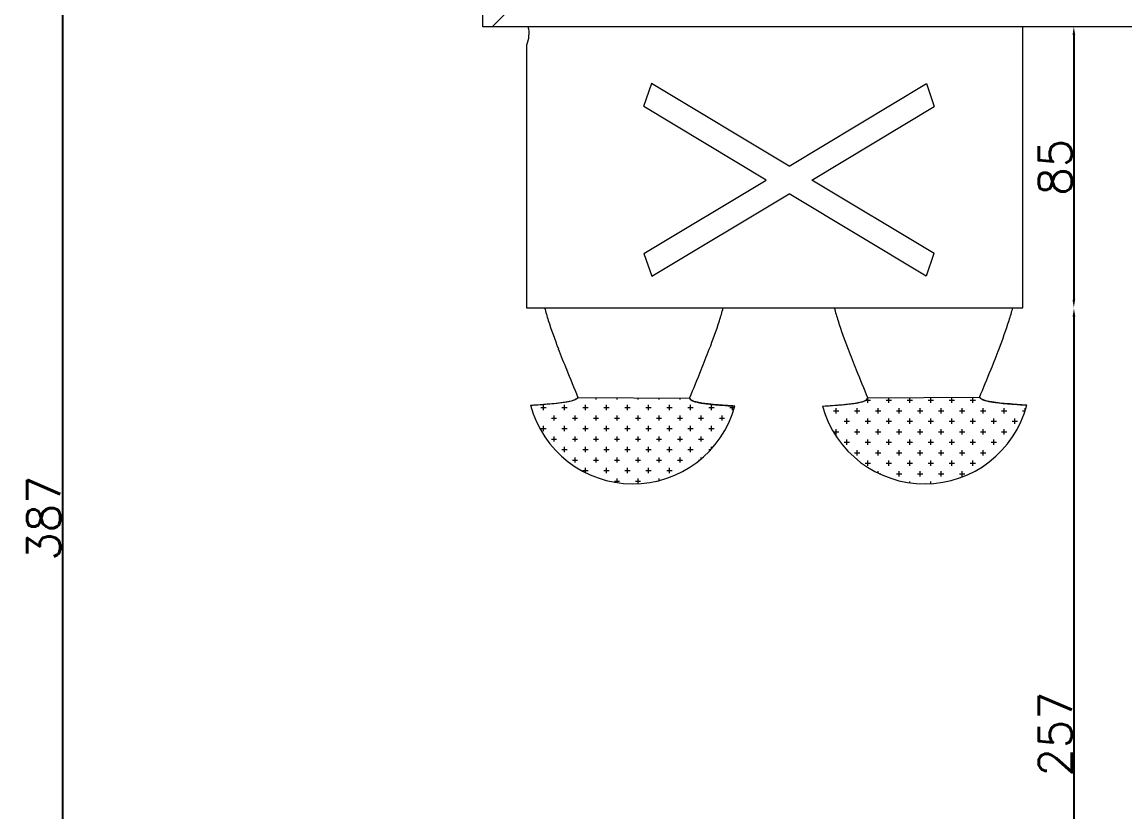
# Model space of a CAD drawing. Extents: x 3270 to 6851, y -140 to 2884.
# Drawn here: x 4984 to 5317.5, y 477.7 to 716.7 of the extents above; entities that cross this region are included whole.
import ezdxf

# ---------------------------------------------------------------- set-up
doc = ezdxf.new("R2010")
doc.units = 0
doc.header["$LTSCALE"] = 20
doc.linetypes.add('ACAD_ISO03W100', pattern=[30, 12, -18])
doc.layers.get('0').update_dxf_attribs({"linetype": 'CONTINUOUS', "lineweight": 15})
doc.layers.get('DEFPOINTS').update_dxf_attribs({"linetype": 'CONTINUOUS'})
doc.layers.add('Ö-MOBİLYA', color=31, linetype='CONTINUOUS', lineweight=18)
doc.layers.add('ölçü', color=102, linetype='CONTINUOUS', lineweight=15)
doc.styles.get("Standard").update_dxf_attribs({"font": 'txttw.shx'})
doc.dimstyles.new('YAZI', dxfattribs={"dimtxt": 10, "dimasz": 2.5, "dimexe": 1.25, "dimexo": 0.625, "dimtad": 1, "dimdec": 0, "dimtxsty": 'Standard', "dimcen": 2.5, "dimse1": 1, "dimse2": 1, "dimclrd": 256, "dimclrt": 256, "dimadec": 0, "dimazin": 0, "dimtfac": 1, "dimtdec": 0, "dimtmove": 0, "dimatfit": 3, "dimfxl": 1, "dimarcsym": 0})

# ---------------------------------------------------------------- blocks, each defined once
blk = doc.blocks.new('*D151')
at = {"layer": 'DEFPOINTS', "color": 0, "transparency": 16777216}
for p in [(5038.38, 760.24), (4996.19, 372.97), (5020.39, 372.97)]:
    blk.add_point(p, dxfattribs=at)
at = {"layer": 'ölçü', "lineweight": -2, "transparency": 16777216}
blk.add_line((4996.19, 757.74), (4996.19, 375.47), dxfattribs=at)
at = {"layer": 'ölçü', "transparency": 16777216}
for points in [[(4995.78, 757.74), (4996.61, 757.74), (4996.19, 760.24)], [(4995.78, 375.47), (4996.61, 375.47), (4996.19, 372.97)]]:
    blk.add_solid(points, dxfattribs=at)
at = {"layer": 'ölçü', "transparency": 16777216, "insert": (4990.57, 566.61), "char_height": 10, "attachment_point": 5, "rotation": 90}
blk.add_mtext('387', dxfattribs=at)
blk = doc.blocks.new('*D121')
at = {"layer": 'DEFPOINTS', "color": 0, "transparency": 16777216}
for p in [(5302.05, 715.24), (5302.05, 630.24), (5302.05, 630.24)]:
    blk.add_point(p, dxfattribs=at)
at = {"layer": 'ölçü', "lineweight": -2, "transparency": 16777216}
blk.add_line((5302.05, 712.74), (5302.05, 632.74), dxfattribs=at)
at = {"layer": 'ölçü', "transparency": 16777216}
for points in [[(5301.64, 712.74), (5302.47, 712.74), (5302.05, 715.24)], [(5301.64, 632.74), (5302.47, 632.74), (5302.05, 630.24)]]:
    blk.add_solid(points, dxfattribs=at)
at = {"layer": 'ölçü', "transparency": 16777216, "insert": (5296.43, 672.74), "char_height": 10, "attachment_point": 5, "rotation": 90}
blk.add_mtext('85', dxfattribs=at)
blk = doc.blocks.new('*D122')
at = {"layer": 'DEFPOINTS', "color": 0, "transparency": 16777216}
for p in [(5301.04, 630.08), (5301.04, 372.59), (5302.08, 372.59)]:
    blk.add_point(p, dxfattribs=at)
at = {"layer": 'ölçü', "lineweight": -2, "transparency": 16777216}
blk.add_line((5302.08, 627.58), (5302.08, 375.09), dxfattribs=at)
at = {"layer": 'ölçü', "transparency": 16777216}
for points in [[(5301.66, 627.58), (5302.5, 627.58), (5302.08, 630.08)], [(5301.66, 375.09), (5302.5, 375.09), (5302.08, 372.59)]]:
    blk.add_solid(points, dxfattribs=at)
at = {"layer": 'ölçü', "transparency": 16777216, "insert": (5296.46, 501.33), "char_height": 10, "attachment_point": 5, "rotation": 90}
blk.add_mtext('257', dxfattribs=at)

msp = doc.modelspace()

# ---------------------------------------------------------------- linework, layer by layer
msp.add_line((5176.21, 765.24), (5126.21, 715.24))
msp.add_lwpolyline([(5123.38, 1005.24), (5588.38, 1005.24), (5588.38, 715.24), (5123.38, 715.24)], close=True)
at = {"layer": 'Ö-MOBİLYA'}
for p, q in [((5286.59, 715.24), (5137.09, 715.24)), ((5286.59, 630.24), (5286.59, 715.24)), ((5136.59, 709.74), (5136.59, 630.24)), ((5174.34, 698.06), (5171.95, 691.12)), ((5257.47, 698.07), (5259.86, 691.13)), ((5172.07, 646.63), (5174.44, 639.77)), ((5259.74, 646.64), (5257.37, 639.79)), ((5136.59, 630.24), (5286.59, 630.24)), ((5141.68, 599.27), (5141.68, 600.86)), ((5148.03, 599.27), (5148.03, 600.86)), ((5151.21, 602.45), (5151.21, 602.49)), ((5152.11, 603.1, 33.61), (5185.88, 602.94, 32.32)), ((5152.11, 603.1), (5185.88, 602.94)), ((5152.11, 603.1), (5185.88, 602.94)), ((5154.38, 599.27), (5154.38, 600.86)), ((5157.56, 602.45), (5157.56, 603.07)), ((5160.73, 599.27), (5160.73, 600.86)), ((5163.91, 602.45), (5163.91, 603.04)), ((5167.08, 599.27), (5167.08, 600.86)), ((5170.26, 602.45), (5170.26, 603.01)), ((5173.43, 599.27), (5173.43, 600.86)), ((5176.61, 602.45), (5176.61, 602.98)), ((5179.78, 599.27), (5179.78, 600.86)), ((5182.96, 602.45), (5182.96, 602.95)), ((5186.13, 599.27), (5186.13, 600.86)), ((5192.48, 599.27), (5192.48, 600.86)), ((5198.83, 599.27), (5198.83, 600.54)), ((5239.16, 602.26), (5240.53, 602.26)), ((5273.51, 603.1, 33.61), (5239.74, 602.94, 32.32)), ((5273.51, 603.1), (5239.74, 602.94)), ((5273.51, 603.1), (5239.74, 602.94)), ((5239.74, 601.47), (5239.74, 602.93)), ((5245.29, 602.26), (5246.88, 602.26)), ((5246.09, 601.47), (5246.09, 602.97)), ((5251.64, 602.26), (5253.23, 602.26)), ((5252.44, 601.47), (5252.44, 603)), ((5257.99, 602.26), (5259.58, 602.26)), ((5258.79, 601.47), (5258.79, 603.03)), ((5264.34, 602.26), (5265.93, 602.26)), ((5265.14, 601.47), (5265.14, 603.06)), ((5270.69, 602.26), (5272.28, 602.26)), ((5271.49, 601.47), (5271.49, 603.06)), ((5277.84, 601.47), (5277.84, 601.67)), ((5140.89, 600.07), (5142.47, 600.07)), ((5144.86, 596.1), (5144.86, 597.69)), ((5147.24, 600.07), (5148.82, 600.07)), ((5151.21, 596.1), (5151.21, 597.69)), ((5153.59, 600.07), (5155.17, 600.07)), ((5157.56, 596.1), (5157.56, 597.69)), ((5159.94, 600.07), (5161.52, 600.07)), ((5163.91, 596.1), (5163.91, 597.69)), ((5166.29, 600.07), (5167.87, 600.07)), ((5170.26, 596.1), (5170.26, 597.69)), ((5172.64, 600.07), (5174.22, 600.07)), ((5176.61, 596.1), (5176.61, 597.69)), ((5178.99, 600.07), (5180.57, 600.07)), ((5182.96, 596.1), (5182.96, 597.69)), ((5185.34, 600.07), (5186.92, 600.07)), ((5189.31, 596.1), (5189.31, 597.69)), ((5191.69, 600.07), (5193.27, 600.07)), ((5195.66, 596.1), (5195.66, 597.69)), ((5198.04, 600.07), (5199.44, 600.07)), ((5229.42, 599.09), (5231, 599.09)), ((5230.21, 598.29), (5230.21, 599.88)), ((5235.77, 599.09), (5237.35, 599.09)), ((5236.56, 598.29), (5236.56, 599.88)), ((5242.12, 599.09), (5243.7, 599.09)), ((5242.91, 598.29), (5242.91, 599.88)), ((5248.47, 599.09), (5250.05, 599.09)), ((5249.26, 598.29), (5249.26, 599.88)), ((5254.82, 599.09), (5256.4, 599.09)), ((5255.61, 598.29), (5255.61, 599.88)), ((5261.17, 599.09), (5262.75, 599.09)), ((5261.96, 598.29), (5261.96, 599.88)), ((5267.52, 599.09), (5269.1, 599.09)), ((5268.31, 598.29), (5268.31, 599.88)), ((5273.87, 599.09), (5275.45, 599.09)), ((5274.66, 598.29), (5274.66, 599.88)), ((5280.22, 599.09), (5281.8, 599.09)), ((5281.01, 598.29), (5281.01, 599.88)), ((5286.57, 599.09), (5287.36, 599.09)), ((5287.36, 599.1), (5287.36, 599.88)), ((5139.07, 596.89), (5139.3, 596.89)), ((5140.89, 593.72), (5142.47, 593.72)), ((5141.68, 592.92), (5141.68, 594.51)), ((5144.06, 596.89), (5145.65, 596.89)), ((5147.24, 593.72), (5148.82, 593.72)), ((5148.03, 592.92), (5148.03, 594.51)), ((5150.41, 596.89), (5152, 596.89)), ((5153.59, 593.72), (5155.17, 593.72)), ((5154.38, 592.92), (5154.38, 594.51)), ((5156.76, 596.89), (5158.35, 596.89)), ((5159.94, 593.72), (5161.52, 593.72)), ((5160.73, 592.92), (5160.73, 594.51)), ((5163.11, 596.89), (5164.7, 596.89)), ((5166.29, 593.72), (5167.87, 593.72)), ((5167.08, 592.92), (5167.08, 594.51)), ((5169.46, 596.89), (5171.05, 596.89)), ((5172.64, 593.72), (5174.22, 593.72)), ((5173.43, 592.92), (5173.43, 594.51)), ((5175.81, 596.89), (5177.4, 596.89)), ((5178.99, 593.72), (5180.57, 593.72)), ((5179.78, 592.92), (5179.78, 594.51)), ((5182.16, 596.89), (5183.75, 596.89)), ((5185.34, 593.72), (5186.92, 593.72)), ((5186.13, 592.92), (5186.13, 594.51)), ((5188.51, 596.89), (5190.1, 596.89)), ((5191.69, 593.72), (5193.27, 593.72)), ((5192.48, 592.92), (5192.48, 594.51)), ((5194.86, 596.89), (5196.45, 596.89)), ((5227.71, 595.91), (5227.83, 595.91)), ((5232.59, 595.91), (5234.18, 595.91)), ((5233.39, 595.12), (5233.39, 596.71)), ((5238.94, 595.91), (5240.53, 595.91)), ((5239.74, 595.12), (5239.74, 596.71)), ((5245.29, 595.91), (5246.88, 595.91)), ((5246.09, 595.12), (5246.09, 596.71)), ((5251.64, 595.91), (5253.23, 595.91)), ((5252.44, 595.12), (5252.44, 596.71)), ((5257.99, 595.91), (5259.58, 595.91)), ((5258.79, 595.12), (5258.79, 596.71)), ((5264.34, 595.91), (5265.93, 595.91)), ((5265.14, 595.12), (5265.14, 596.71)), ((5270.69, 595.91), (5272.28, 595.91)), ((5271.49, 595.12), (5271.49, 596.71)), ((5277.04, 595.91), (5278.63, 595.91)), ((5277.84, 595.12), (5277.84, 596.71)), ((5283.39, 595.91), (5284.98, 595.91)), ((5284.19, 595.12), (5284.19, 596.71)), ((5144.06, 590.54), (5145.65, 590.54)), ((5144.86, 589.75), (5144.86, 591.34)), ((5150.41, 590.54), (5152, 590.54)), ((5151.21, 589.75), (5151.21, 591.34)), ((5156.76, 590.54), (5158.35, 590.54)), ((5157.56, 589.75), (5157.56, 591.34)), ((5163.11, 590.54), (5164.7, 590.54)), ((5163.91, 589.75), (5163.91, 591.34)), ((5169.46, 590.54), (5171.05, 590.54)), ((5170.26, 589.75), (5170.26, 591.34)), ((5175.81, 590.54), (5177.4, 590.54)), ((5176.61, 589.75), (5176.61, 591.34)), ((5182.16, 590.54), (5183.75, 590.54)), ((5182.96, 589.75), (5182.96, 591.34)), ((5188.51, 590.54), (5190.1, 590.54)), ((5189.31, 589.75), (5189.31, 591.34)), ((5229.42, 592.74), (5231, 592.74)), ((5230.21, 591.94), (5230.21, 593.53)), ((5233.39, 588.77), (5233.39, 590.36)), ((5235.77, 592.74), (5237.35, 592.74)), ((5236.56, 591.94), (5236.56, 593.53)), ((5239.74, 588.77), (5239.74, 590.36)), ((5242.12, 592.74), (5243.7, 592.74)), ((5242.91, 591.94), (5242.91, 593.53)), ((5246.09, 588.77), (5246.09, 590.36)), ((5248.47, 592.74), (5250.05, 592.74)), ((5249.26, 591.94), (5249.26, 593.53)), ((5252.44, 588.77), (5252.44, 590.36)), ((5254.82, 592.74), (5256.4, 592.74)), ((5255.61, 591.94), (5255.61, 593.53)), ((5258.79, 588.77), (5258.79, 590.36)), ((5261.17, 592.74), (5262.75, 592.74)), ((5261.96, 591.94), (5261.96, 593.53)), ((5265.14, 588.77), (5265.14, 590.36)), ((5267.52, 592.74), (5269.1, 592.74)), ((5268.31, 591.94), (5268.31, 593.53)), ((5271.49, 588.77), (5271.49, 590.36)), ((5273.87, 592.74), (5275.45, 592.74)), ((5274.66, 591.94), (5274.66, 593.53)), ((5277.84, 588.77), (5277.84, 590.36)), ((5280.22, 592.74), (5281.8, 592.74)), ((5281.01, 591.94), (5281.01, 593.53)), ((5147.24, 587.37), (5148.82, 587.37)), ((5148.03, 586.57), (5148.03, 588.16)), ((5153.59, 587.37), (5155.17, 587.37)), ((5154.38, 586.57), (5154.38, 588.16)), ((5159.94, 587.37), (5161.52, 587.37)), ((5160.73, 586.57), (5160.73, 588.16)), ((5166.29, 587.37), (5167.87, 587.37)), ((5167.08, 586.57), (5167.08, 588.16)), ((5172.64, 587.37), (5174.22, 587.37)), ((5173.43, 586.57), (5173.43, 588.16)), ((5178.99, 587.37), (5180.57, 587.37)), ((5179.78, 586.57), (5179.78, 588.16)), ((5185.34, 587.37), (5186.92, 587.37)), ((5186.13, 586.57), (5186.13, 588.16)), ((5191.69, 587.37), (5192.3, 587.37)), ((5192.48, 587.57), (5192.48, 588.16)), ((5232.59, 589.56), (5234.18, 589.56)), ((5236.56, 585.59), (5236.56, 587.18)), ((5238.94, 589.56), (5240.53, 589.56)), ((5242.91, 585.59), (5242.91, 587.18)), ((5245.29, 589.56), (5246.88, 589.56)), ((5249.26, 585.59), (5249.26, 587.18)), ((5251.64, 589.56), (5253.23, 589.56)), ((5255.61, 585.59), (5255.61, 587.18)), ((5257.99, 589.56), (5259.58, 589.56)), ((5261.96, 585.59), (5261.96, 587.18)), ((5264.34, 589.56), (5265.93, 589.56)), ((5268.31, 585.59), (5268.31, 587.18)), ((5270.69, 589.56), (5272.28, 589.56)), ((5274.66, 585.59), (5274.66, 587.18)), ((5277.04, 589.56), (5278.63, 589.56)), ((5150.41, 584.19), (5152, 584.19)), ((5151.21, 583.4), (5151.21, 584.99)), ((5156.76, 584.19), (5158.35, 584.19)), ((5157.56, 583.4), (5157.56, 584.99)), ((5163.11, 584.19), (5164.7, 584.19)), ((5163.91, 583.4), (5163.91, 584.99)), ((5169.46, 584.19), (5171.05, 584.19)), ((5170.26, 583.4), (5170.26, 584.99)), ((5175.81, 584.19), (5177.4, 584.19)), ((5176.61, 583.4), (5176.61, 584.99)), ((5182.16, 584.19), (5183.75, 584.19)), ((5182.96, 583.4), (5182.96, 584.99)), ((5188.51, 584.19), (5188.94, 584.19)), ((5189.31, 584.5), (5189.31, 584.99)), ((5235.77, 586.39), (5237.35, 586.39)), ((5239.74, 582.42), (5239.74, 584.01)), ((5242.12, 586.39), (5243.7, 586.39)), ((5246.09, 582.42), (5246.09, 584.01)), ((5248.47, 586.39), (5250.05, 586.39)), ((5252.44, 582.42), (5252.44, 584.01)), ((5254.82, 586.39), (5256.4, 586.39)), ((5258.79, 582.42), (5258.79, 584.01)), ((5261.17, 586.39), (5262.75, 586.39)), ((5265.14, 582.42), (5265.14, 584.01)), ((5267.52, 586.39), (5269.1, 586.39)), ((5271.49, 582.42), (5271.49, 584.01)), ((5273.87, 586.39), (5275.45, 586.39)), ((5153.59, 581.02), (5155.17, 581.02)), ((5154.38, 580.36), (5154.38, 581.81)), ((5159.94, 581.02), (5161.52, 581.02)), ((5160.73, 580.22), (5160.73, 581.81)), ((5166.29, 581.02), (5167.87, 581.02)), ((5167.08, 580.22), (5167.08, 581.81)), ((5172.64, 581.02), (5174.22, 581.02)), ((5173.43, 580.22), (5173.43, 581.81)), ((5178.99, 581.02), (5180.57, 581.02)), ((5179.78, 580.22), (5179.78, 581.81)), ((5238.94, 583.21), (5240.53, 583.21)), ((5242.91, 580.21), (5242.91, 580.83)), ((5245.29, 583.21), (5246.88, 583.21)), ((5249.26, 579.24), (5249.26, 580.83)), ((5251.64, 583.21), (5253.23, 583.21)), ((5255.61, 579.24), (5255.61, 580.83)), ((5257.99, 583.21), (5259.58, 583.21)), ((5261.96, 579.24), (5261.96, 580.83)), ((5264.34, 583.21), (5265.93, 583.21)), ((5268.31, 579.24), (5268.31, 580.83)), ((5270.69, 583.21), (5272.28, 583.21)), ((5163.11, 577.84), (5164.7, 577.84)), ((5163.91, 577.34), (5163.91, 578.64)), ((5169.46, 577.84), (5171.05, 577.84)), ((5170.26, 577.05), (5170.26, 578.64)), ((5175.81, 577.84), (5176.08, 577.84)), ((5176.61, 577.97), (5176.61, 578.64)), ((5243.27, 580.04), (5243.7, 580.04)), ((5248.47, 580.04), (5250.05, 580.04)), ((5252.44, 577.29), (5252.44, 577.66)), ((5254.82, 580.04), (5256.4, 580.04)), ((5258.79, 577.03), (5258.79, 577.66)), ((5261.17, 580.04), (5262.75, 580.04)), ((5267.52, 580.04), (5269.1, 580.04))]:
    msp.add_line(p, q, dxfattribs=at)
at = {"layer": 'Ö-MOBİLYA', "linetype": 'ACAD_ISO03W100', "ltscale": 0.3}
for p, q in [((5215.93, 673.05), (5174.39, 698.07)), ((5215.93, 673.05), (5257.47, 698.07)), ((5209, 668.88), (5172, 691.13)), ((5222.85, 668.88), (5259.86, 691.13)), ((5172.07, 646.63), (5209, 668.88)), ((5259.79, 646.63), (5222.85, 668.88)), ((5174.49, 639.79), (5215.93, 664.71)), ((5257.37, 639.79), (5215.93, 664.71))]:
    msp.add_line(p, q, dxfattribs=at)
at = {"layer": 'Ö-MOBİLYA'}
for centre, radius, start, end in [((5128.66, 713.24), 8.67, 336.2355, 13.3756), ((5211.97, 648.48), 72.29, 194.6156, 197.7655), ((5126.02, 648.33), 72.29, 342.2345, 345.5139), ((5299.6, 648.33), 72.29, 194.4861, 197.7655), ((5213.65, 648.48), 72.29, 342.2345, 345.3844), ((5292.07, 674.24), 156.42, 197.7979, 201.1346), ((5045.93, 674.08), 156.42, 338.8654, 342.2021), ((5379.69, 674.08), 156.42, 197.7979, 201.1346), ((5133.55, 674.24), 156.42, 338.8654, 342.2021), ((5489.16, 749.27), 367.31, 200.9662, 202.0049), ((4848.83, 749.11), 367.31, 337.9951, 339.0338), ((5576.79, 749.11), 367.31, 200.9662, 202.0049), ((4936.46, 749.27), 367.31, 337.9951, 339.0338), ((6163.05, 1022.56), 1094.51, 202.05105, 202.53468), ((4174.94, 1022.4), 1094.51, 337.46532, 337.94895), ((6250.68, 1022.4), 1094.51, 202.05105, 202.53468), ((4262.57, 1022.56), 1094.51, 337.46532, 337.94895), ((5092.93, 1255.31), 656.07, 273.91861, 274.25962), ((5092.93, 1255.31), 656.07, 273.91861, 274.25962), ((5168.7, 608.98, 97.96), 32, 194.865, 344.6094), ((5168.7, 608.98), 32, 194.865, 344.6094), ((5168.7, 608.98), 32, 194.865, 344.6094), ((5128.78, 773.07), 172.51, 274.2831, 275.1363), ((5128.78, 773.07), 172.51, 274.2831, 275.1363), ((5137.1, 680.75), 79.81, 275.1198, 277.0526), ((5137.1, 680.75), 79.81, 275.1198, 277.0526), ((5141.63, 643.73), 42.51, 277.1116, 279.1758), ((5141.63, 643.73), 42.51, 277.1116, 279.1758), ((5144.72, 624.52), 23.05, 279.222, 282.1563), ((5144.72, 624.52), 23.05, 279.222, 282.1563), ((5147, 613.84), 12.13, 282.2297, 286.4401), ((5147, 613.84), 12.13, 282.2297, 286.4401), ((5148.6, 608.38), 6.45, 286.5664, 292.4734), ((5148.6, 608.38), 6.45, 286.5664, 292.4734), ((5149.8, 605.53), 3.35, 292.1653, 309.593), ((5149.58, 605.96), 3.83, 292.6975, 300.1982), ((5149.84, 605.48), 3.29, 300.6383, 309.6852), ((5148.21, 607.53), 5.9, 309.0971, 311.3444), ((5148.73, 606.92), 5.11, 308.9227, 311.5188), ((5188.12, 604.01), 2.48, 205.6787, 212.0488), ((5187.82, 603.85), 2.14, 205.3415, 210.2195), ((5187.17, 603.44), 1.38, 208.8739, 236.273), ((5187.15, 603.42), 1.35, 212.4974, 236.5012), ((5187.7, 604.19), 2.29, 235.7654, 243.6573), ((5187.7, 604.19), 2.29, 235.7654, 243.6573), ((5188.36, 605.53), 3.79, 243.6255, 249.6613), ((5188.36, 605.53), 3.79, 243.6255, 249.6613), ((5189.3, 608.03), 6.46, 249.6113, 254.0821), ((5189.3, 608.03), 6.46, 249.6113, 254.0821), ((5190.53, 612.33), 10.93, 254.0392, 257.3418), ((5190.53, 612.33), 10.93, 254.0392, 257.3418), ((5192.1, 619.25), 18.03, 257.3105, 259.7762), ((5192.72, 622.34), 21.17, 257.4937, 260.8074), ((5194.03, 629.9), 28.85, 259.7545, 261.6245), ((5195.97, 642.6), 41.7, 260.8545, 263.0799), ((5196.81, 648.87), 48.02, 261.6331, 263.7399), ((5200.16, 677.48), 76.83, 263.1114, 264.6624), ((5201.23, 687.87), 87.27, 263.652, 265.1275), ((5206.93, 751.61), 151.27, 264.7209, 265.7016), ((5208.38, 770.18), 169.89, 265.0814, 265.6825), ((5239.46, 1188.01), 588.88, 265.72734, 266.11404), ((5239.46, 1188.01), 588.88, 265.72734, 266.11404), ((5256.92, 608.98, 97.96), 32, 195.3906, 345.135), ((5256.92, 608.98), 32, 195.3906, 345.135), ((5186.16, 1188.01), 588.88, 273.88596, 274.27266), ((5186.16, 1188.01), 588.88, 273.88596, 274.27266), ((5256.92, 608.98), 32, 195.3906, 345.135), ((5218.69, 751.61), 151.27, 274.2984, 275.2791), ((5217.24, 770.18), 169.89, 274.3175, 274.9186), ((5224.39, 687.87), 87.27, 274.8725, 276.348), ((5225.46, 677.48), 76.83, 275.3376, 276.8886), ((5228.81, 648.87), 48.02, 276.2601, 278.3669), ((5229.65, 642.6), 41.7, 276.9201, 279.1455), ((5231.59, 629.9), 28.85, 278.3755, 280.2455), ((5232.9, 622.34), 21.17, 279.1926, 282.5063), ((5233.52, 619.25), 18.03, 280.2238, 282.6895), ((5235.09, 612.33), 10.93, 282.6582, 285.9608), ((5235.09, 612.33), 10.93, 282.6582, 285.9608), ((5236.32, 608.03), 6.46, 285.9179, 290.3887), ((5236.32, 608.03), 6.46, 285.9179, 290.3887), ((5237.26, 605.53), 3.79, 290.3387, 296.3745), ((5237.26, 605.53), 3.79, 290.3387, 296.3745), ((5237.92, 604.19), 2.29, 296.3427, 304.2346), ((5237.92, 604.19), 2.29, 296.3427, 304.2346), ((5238.45, 603.44), 1.38, 303.727, 331.1261), ((5238.47, 603.42), 1.35, 303.4988, 327.5026), ((5237.5, 604.01), 2.48, 327.9512, 334.3213), ((5237.8, 603.85), 2.14, 329.7805, 334.6585), ((5277.41, 607.53), 5.9, 228.6556, 230.9029), ((5276.89, 606.92), 5.11, 228.4812, 231.0773), ((5275.82, 605.53), 3.35, 230.407, 247.8347), ((5275.78, 605.48), 3.29, 230.3148, 239.3617), ((5276.04, 605.96), 3.83, 239.8018, 247.3025), ((5277.02, 608.38), 6.45, 247.5266, 253.4336), ((5277.02, 608.38), 6.45, 247.5266, 253.4336), ((5278.62, 613.84), 12.13, 253.5599, 257.7703), ((5278.62, 613.84), 12.13, 253.5599, 257.7703), ((5280.9, 624.52), 23.05, 257.8437, 260.778), ((5280.9, 624.52), 23.05, 257.8437, 260.778), ((5283.99, 643.73), 42.51, 260.8242, 262.8884), ((5283.99, 643.73), 42.51, 260.8242, 262.8884), ((5288.52, 680.75), 79.81, 262.9474, 264.8802), ((5288.52, 680.75), 79.81, 262.9474, 264.8802), ((5296.84, 773.07), 172.51, 264.8637, 265.7169), ((5296.84, 773.07), 172.51, 264.8637, 265.7169), ((5332.69, 1255.31), 656.07, 265.74038, 266.08139), ((5332.69, 1255.31), 656.07, 265.74038, 266.08139)]:
    msp.add_arc(centre, radius, start, end, dxfattribs=at)
for points in [[(5137.76, 600.77, 97.96), (5143.46, 601.19, 86.77), (5152.11, 603.1, 33.61)], [(5199.55, 600.49, 97.96), (5193.86, 600.91, 86.77), (5185.88, 602.94, 32.32)], [(5226.07, 600.49, 97.96), (5231.76, 600.91, 86.77), (5239.74, 602.94, 32.32)], [(5287.86, 600.77, 97.96), (5282.16, 601.19, 86.77), (5273.51, 603.1, 33.61)]]:
    msp.add_spline(points, degree=3, dxfattribs=at)

# ---------------------------------------------------------------- dimensions: what is measured, and where the dimension line sits
at = {"layer": 'ölçü'}
dim = msp.add_linear_dim(base=(4996.19, 372.97), p1=(5038.38, 760.24), p2=(5020.39, 372.97), angle=90, dimstyle='YAZI', dxfattribs=at)
dim.commit()
dim.dimension.update_dxf_attribs({"geometry": '*D151', "text_midpoint": (4990.57, 566.61)})
for p1, p2, distance, picture, middle in [((5302.05, 715.24), (5302.05, 630.24), 0, '*D121', (5296.43, 672.74)), ((5301.04, 630.08), (5301.04, 372.59), 1.04, '*D122', (5296.46, 501.33))]:
    dim = msp.add_aligned_dim(p1=p1, p2=p2, distance=distance, dimstyle='YAZI', dxfattribs=at)
    dim.commit()
    dim.dimension.update_dxf_attribs({"geometry": picture, "text_midpoint": middle})

doc.saveas('drawing.dxf')
